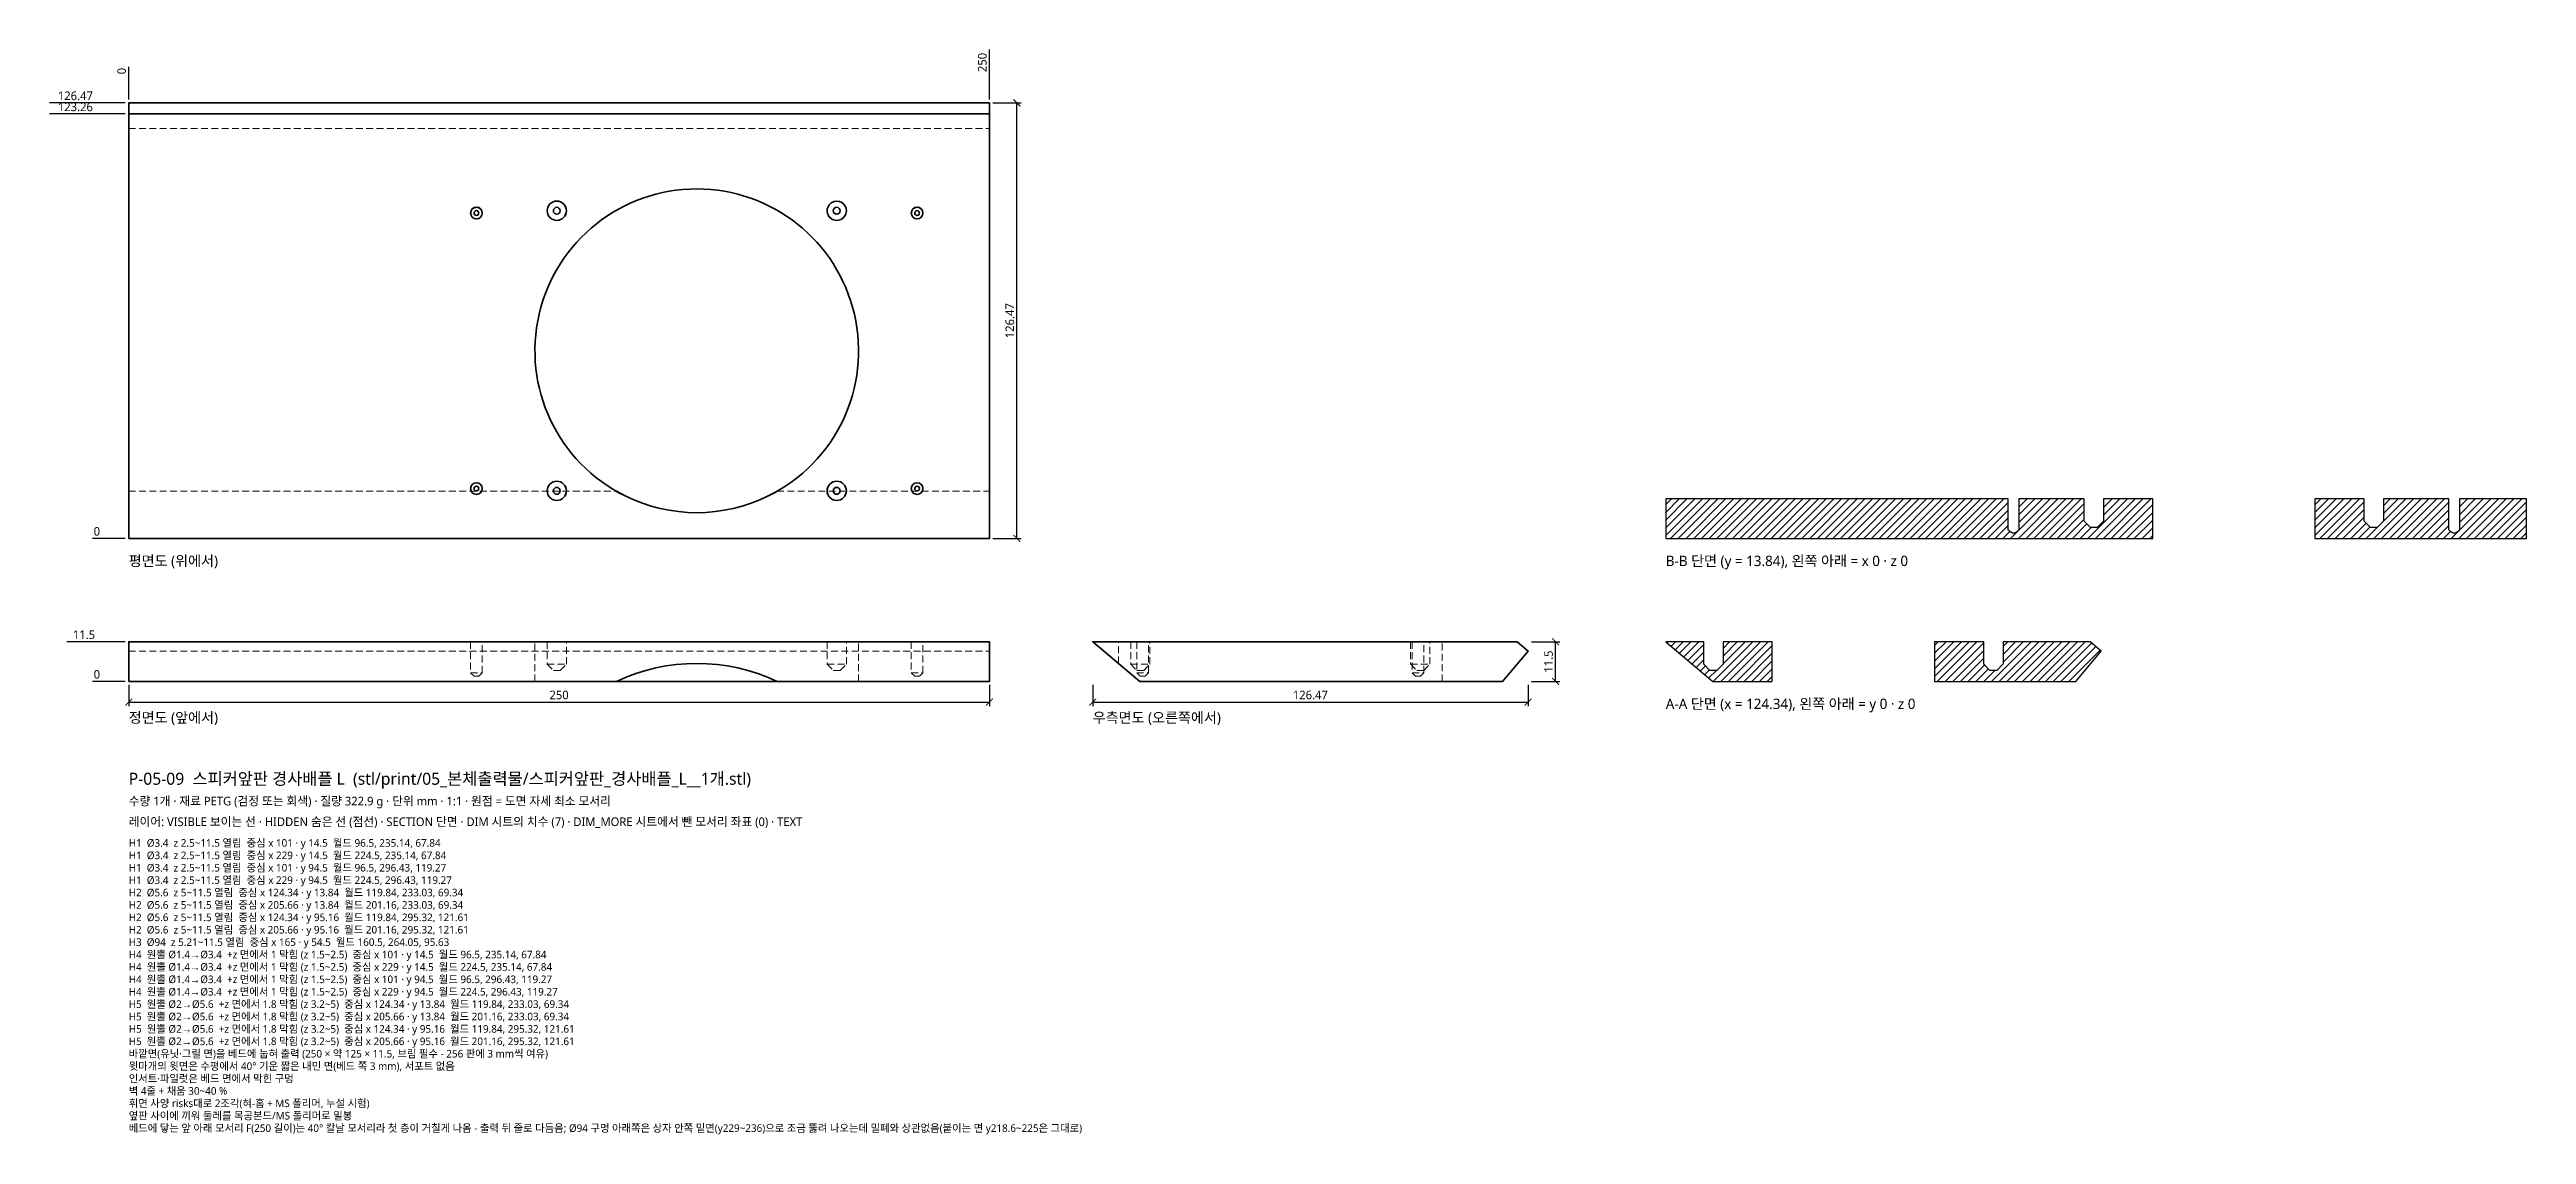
# Model space of a CAD drawing. Header units: millimetres. Extents: x -23 to 696, y -132 to 183.
import ezdxf

# ---------------------------------------------------------------- set-up
doc = ezdxf.new("R2010")
doc.units = ezdxf.units.MM
doc.linetypes.add('HIDDEN', pattern=[3, 2, -1])
for name, color, linetype, lineweight in [('DIM', 4, 'CONTINUOUS', 13), ('HIDDEN', 8, 'HIDDEN', 18), ('SECTION', 5, 'CONTINUOUS', 25), ('TEXT', 7, 'CONTINUOUS', 18), ('VISIBLE', 7, 'CONTINUOUS', 35)]:
    doc.layers.add(name, color=color, linetype=linetype, lineweight=lineweight)
doc.styles.add('KR', font='malgun.ttf')
doc.dimstyles.new('TOCCATA', dxfattribs={"dimtxt": 2.5, "dimasz": 2, "dimexe": 1.2, "dimexo": 1, "dimgap": 0.8, "dimtad": 1, "dimdsep": 46, "dimtxsty": 'KR', "dimblk": 'ARCHTICK', "dimcen": 2.5, "dimazin": 3, "dimtfac": 0.5, "dimtmove": 2, "dimatfit": 3})

# ---------------------------------------------------------------- blocks, each defined once
blk = doc.blocks.new('_ARCHTICK')
at = {"color": 0, "linetype": 'BYBLOCK', "const_width": 0.15}
blk.add_lwpolyline([(-0.5, -0.5), (0.5, 0.5)], dxfattribs=at)

msp = doc.modelspace()

# ---------------------------------------------------------------- hatches: boundary and pattern name
at = {"layer": 'SECTION'}
h = msp.add_hatch(dxfattribs=at)
h.set_pattern_fill('ANSI31', scale=0.5)
h.paths.add_polyline_path([(587.9, 53), (573.611, 53), (573.611, 46.5), (573.601, 46.5), (571.811, 44.7), (569.813, 44.7), (568.026, 46.5), (568.016, 46.5), (568.016, 53), (549.035, 53), (549.035, 44), (549.025, 44), (548.418, 43.46), (548.097, 43.213), (547.881, 43.078), (547.714, 43.004), (547.699, 43), (547.246, 43), (547.146, 43.035), (546.959, 43.136), (546.701, 43.316), (546.28, 43.667), (545.923, 44), (545.912, 44), (545.912, 53), (446.469, 53), (446.469, 41.5), (587.9, 41.5)])
h.paths.add_polyline_path([(696.469, 53), (677.035, 53), (677.035, 44), (677.025, 44), (676.418, 43.46), (676.097, 43.213), (675.881, 43.078), (675.714, 43.004), (675.699, 43), (675.246, 43), (675.146, 43.035), (674.959, 43.136), (674.701, 43.316), (674.28, 43.667), (673.923, 44), (673.912, 44), (673.912, 53), (654.928, 53), (654.928, 46.5), (654.918, 46.5), (653.128, 44.7), (651.13, 44.7), (649.343, 46.5), (649.333, 46.5), (649.333, 53), (635.039, 53), (635.039, 41.5), (696.469, 41.5)])
h = msp.add_hatch(dxfattribs=at)
h.set_pattern_fill('ANSI31', scale=0.5)
h.paths.add_polyline_path([(477.4, 11.5), (463.107, 11.5), (463.107, 5), (463.097, 5), (461.309, 3.2), (459.312, 3.2), (457.525, 5), (457.515, 5), (457.515, 11.5), (446.469, 11.5), (460.175, 0), (477.4, 0)])
h.paths.add_polyline_path([(572.939, 8.81), (569.732, 11.5), (544.424, 11.5), (544.424, 5), (544.414, 5), (542.627, 3.2), (540.629, 3.2), (538.842, 5), (538.832, 5), (538.832, 11.5), (524.539, 11.5), (524.539, 0), (565.547, 0)])

# ---------------------------------------------------------------- linework, layer by layer
at = {"layer": 'HIDDEN'}
for points in [[(0, 160.577), (250, 160.577)], [(0, 55.205), (141.671, 55.205)], [(188.329, 55.205), (250, 55.205)], [(0, 8.81), (250, 8.81)], [(99.309, 11.5), (99.309, 2.5), (102.7, 2.5), (102.7, 11.5)], [(118, 0), (118, 11.5)], [(121.547, 11.5), (121.547, 5), (127.141, 5), (127.141, 11.5)], [(202.864, 11.5), (202.864, 5), (208.459, 5), (208.459, 11.5)], [(212, 0), (212, 11.5)], [(227.309, 11.5), (227.309, 2.5), (230.7, 2.5), (230.7, 11.5)], [(287.5, 5.207), (287.5, 11.5)], [(291.043, 11.5), (291.043, 5), (296.64, 5), (296.64, 11.5)], [(292.802, 11.5), (292.802, 2.5), (296.198, 2.5), (296.198, 11.5)], [(372.36, 11.5), (372.36, 5), (377.957, 5), (377.957, 11.5)], [(372.802, 11.5), (372.802, 2.5), (376.198, 2.5), (376.198, 11.5)], [(381.5, 0), (381.5, 11.5)], [(99.319, 2.5), (100.304, 1.5), (101.7, 1.5), (102.69, 2.5)], [(121.557, 5), (123.343, 3.2), (125.341, 3.2), (127.131, 5)], [(202.874, 5), (204.661, 3.2), (206.659, 3.2), (208.449, 5)], [(227.319, 2.5), (228.304, 1.5), (229.7, 1.5), (230.69, 2.5)], [(291.053, 5), (292.842, 3.2), (294.841, 3.2), (296.63, 5)], [(292.812, 2.5), (293.801, 1.5), (295.199, 1.5), (296.188, 2.5)], [(372.37, 5), (374.159, 3.2), (376.158, 3.2), (377.947, 5)], [(372.812, 2.5), (373.801, 1.5), (375.199, 1.5), (376.188, 2.5)]]:
    msp.add_lwpolyline(points, dxfattribs=at)
at = {"layer": 'SECTION'}
for points in [[(587.9, 53), (573.611, 53), (573.611, 46.5), (573.601, 46.5), (571.811, 44.7), (569.813, 44.7), (568.026, 46.5), (568.016, 46.5), (568.016, 53), (549.035, 53), (549.035, 44), (549.025, 44), (548.418, 43.46), (548.097, 43.213), (547.881, 43.078), (547.714, 43.004), (547.699, 43), (547.246, 43), (547.146, 43.035), (546.959, 43.136), (546.701, 43.316), (546.28, 43.667), (545.923, 44), (545.912, 44), (545.912, 53), (446.469, 53), (446.469, 41.5), (587.9, 41.5)], [(696.469, 53), (677.035, 53), (677.035, 44), (677.025, 44), (676.418, 43.46), (676.097, 43.213), (675.881, 43.078), (675.714, 43.004), (675.699, 43), (675.246, 43), (675.146, 43.035), (674.959, 43.136), (674.701, 43.316), (674.28, 43.667), (673.923, 44), (673.912, 44), (673.912, 53), (654.928, 53), (654.928, 46.5), (654.918, 46.5), (653.128, 44.7), (651.13, 44.7), (649.343, 46.5), (649.333, 46.5), (649.333, 53), (635.039, 53), (635.039, 41.5), (696.469, 41.5)], [(477.4, 11.5), (463.107, 11.5), (463.107, 5), (463.097, 5), (461.309, 3.2), (459.312, 3.2), (457.525, 5), (457.515, 5), (457.515, 11.5), (446.469, 11.5), (460.175, 0), (477.4, 0)], [(572.939, 8.81), (569.732, 11.5), (544.424, 11.5), (544.424, 5), (544.414, 5), (542.627, 3.2), (540.629, 3.2), (538.842, 5), (538.832, 5), (538.832, 11.5), (524.539, 11.5), (524.539, 0), (565.547, 0)]]:
    msp.add_lwpolyline(points, close=True, dxfattribs=at)
at = {"layer": 'VISIBLE'}
for points in [[(0, 41.5), (0, 167.969), (250, 167.969), (250, 41.5), (0, 41.5)], [(0, 164.763), (250, 164.763)], [(203.479, 138.411), (203.713, 138.668)], [(203.709, 138.669), (203.971, 138.893), (204.26, 139.081)], [(203.716, 138.662), (203.977, 138.885)], [(206.588, 134.021), (206.905, 134.155)], [(144.212, 53.847), (141.671, 55.205)], [(185.788, 53.847), (188.329, 55.205)], [(0, 0), (0, 11.5), (250, 11.5), (250, 0), (0, 0)], [(293.705, 0), (280, 11.5), (403.263, 11.5), (406.469, 8.81), (399.077, 0), (293.705, 0)]]:
    msp.add_lwpolyline(points, dxfattribs=at)
for centre, radius in [((101, 136), 1.7), ((101, 136), 1.69), ((101, 136), 0.7), ((124.341, 136.659), 2.8), ((124.341, 136.659), 2.79), ((124.341, 136.659), 1), ((205.659, 136.659), 1), ((229, 136), 1.7), ((229, 136), 1.69), ((229, 136), 0.7), ((101, 56), 1.7), ((101, 56), 1.69), ((124.341, 55.341), 2.8), ((124.341, 55.341), 2.79), ((205.659, 55.341), 2.8), ((205.659, 55.341), 2.79), ((229, 56), 1.7), ((229, 56), 1.69), ((101, 56), 0.7), ((124.341, 55.341), 1), ((205.659, 55.341), 1), ((229, 56), 0.7)]:
    msp.add_circle(centre, radius, dxfattribs=at)
for centre, radius, start, end in [((165, 96), 47, -63.750003, -116.249999), ((205.659, 136.659), 2.8, 141.176392, -70.588208), ((205.659, 136.659), 2.79, 141.176519, -70.588323), ((205.659, 136.659), 2.8, -63.52942, 120.000009), ((205.659, 136.659), 2.79, -63.529527, 120.000037), ((165, 96), 47, -116.249987, -63.750013), ((165, -49.726), 54.944, 64.866553, 115.133447)]:
    msp.add_arc(centre, radius, start, end, dxfattribs=at)

# ---------------------------------------------------------------- texts
at = {"layer": 'TEXT', "style": 'KR'}
for s, height, p in [('평면도 (위에서)', 3, (0, 33.5)), ('B-B 단면 (y = 13.84), 왼쪽 아래 = x 0 · z 0', 3, (446.469, 33.5)), ('A-A 단면 (x = 124.34), 왼쪽 아래 = y 0 · z 0', 3, (446.469, -8)), ('정면도 (앞에서)', 3, (0, -12)), ('우측면도 (오른쪽에서)', 3, (280, -12)), ('P-05-09  스피커앞판 경사배플 L  (stl/print/05_본체출력물/스피커앞판_경사배플_L__1개.stl)', 3.5, (0, -30)), ('수량 1개 · 재료 PETG (검정 또는 회색) · 질량 322.9 g · 단위 mm · 1:1 · 원점 = 도면 자세 최소 모서리', 2.5, (0, -36)), ('레이어: VISIBLE 보이는 선 · HIDDEN 숨은 선 (점선) · SECTION 단면 · DIM 시트의 치수 (7) · DIM_MORE 시트에서 뺀 모서리 좌표 (0) · TEXT', 2.5, (0, -42)), ('H1  Ø3.4  z 2.5~11.5 열림  중심 x 101 · y 14.5  월드 96.5, 235.14, 67.84', 2.2, (0, -48)), ('H1  Ø3.4  z 2.5~11.5 열림  중심 x 229 · y 14.5  월드 224.5, 235.14, 67.84', 2.2, (0, -51.6)), ('H1  Ø3.4  z 2.5~11.5 열림  중심 x 101 · y 94.5  월드 96.5, 296.43, 119.27', 2.2, (0, -55.2)), ('H1  Ø3.4  z 2.5~11.5 열림  중심 x 229 · y 94.5  월드 224.5, 296.43, 119.27', 2.2, (0, -58.8)), ('H2  Ø5.6  z 5~11.5 열림  중심 x 124.34 · y 13.84  월드 119.84, 233.03, 69.34', 2.2, (0, -62.4)), ('H2  Ø5.6  z 5~11.5 열림  중심 x 205.66 · y 13.84  월드 201.16, 233.03, 69.34', 2.2, (0, -66)), ('H2  Ø5.6  z 5~11.5 열림  중심 x 124.34 · y 95.16  월드 119.84, 295.32, 121.61', 2.2, (0, -69.6)), ('H2  Ø5.6  z 5~11.5 열림  중심 x 205.66 · y 95.16  월드 201.16, 295.32, 121.61', 2.2, (0, -73.2)), ('H3  Ø94  z 5.21~11.5 열림  중심 x 165 · y 54.5  월드 160.5, 264.05, 95.63', 2.2, (0, -76.8)), ('H4  원뿔 Ø1.4→Ø3.4  +z 면에서 1 막힘 (z 1.5~2.5)  중심 x 101 · y 14.5  월드 96.5, 235.14, 67.84', 2.2, (0, -80.4)), ('H4  원뿔 Ø1.4→Ø3.4  +z 면에서 1 막힘 (z 1.5~2.5)  중심 x 229 · y 14.5  월드 224.5, 235.14, 67.84', 2.2, (0, -84)), ('H4  원뿔 Ø1.4→Ø3.4  +z 면에서 1 막힘 (z 1.5~2.5)  중심 x 101 · y 94.5  월드 96.5, 296.43, 119.27', 2.2, (0, -87.6)), ('H4  원뿔 Ø1.4→Ø3.4  +z 면에서 1 막힘 (z 1.5~2.5)  중심 x 229 · y 94.5  월드 224.5, 296.43, 119.27', 2.2, (0, -91.2)), ('H5  원뿔 Ø2→Ø5.6  +z 면에서 1.8 막힘 (z 3.2~5)  중심 x 124.34 · y 13.84  월드 119.84, 233.03, 69.34', 2.2, (0, -94.8)), ('H5  원뿔 Ø2→Ø5.6  +z 면에서 1.8 막힘 (z 3.2~5)  중심 x 205.66 · y 13.84  월드 201.16, 233.03, 69.34', 2.2, (0, -98.4)), ('H5  원뿔 Ø2→Ø5.6  +z 면에서 1.8 막힘 (z 3.2~5)  중심 x 124.34 · y 95.16  월드 119.84, 295.32, 121.61', 2.2, (0, -102)), ('바깥면(유닛·그릴 면)을 베드에 눕혀 출력 (250 × 약 125 × 11.5, 브림 필수 - 256 판에 3 mm씩 여유)', 2.2, (0, -109.2)), ('H5  원뿔 Ø2→Ø5.6  +z 면에서 1.8 막힘 (z 3.2~5)  중심 x 205.66 · y 95.16  월드 201.16, 295.32, 121.61', 2.2, (0, -105.6)), ('윗마개의 윗면은 수평에서 40° 기운 짧은 내민 면(베드 쪽 3 mm), 서포트 없음', 2.2, (0, -112.8)), ('인서트·파일럿은 베드 면에서 막힌 구멍', 2.2, (0, -116.4)), ('휘면 사양 risks대로 2조각(혀-홈 + MS 폴리머, 누설 시험)', 2.2, (0, -123.6)), ('벽 4줄 + 채움 30~40 %', 2.2, (0, -120)), ('옆판 사이에 끼워 둘레를 목공본드/MS 폴리머로 밀봉', 2.2, (0, -127.2)), ('베드에 닿는 앞 아래 모서리 F(250 길이)는 40° 칼날 모서리라 첫 층이 거칠게 나옴 - 출력 뒤 줄로 다듬음; Ø94 구멍 아래쪽은 상자 안쪽 밑면(y229~236)으로 조금 뚫려 나오는데 밀폐와 상관없음(붙이는 면 y218.6~225은 그대로)', 2.2, (0, -130.8))]:
    msp.add_text(s, height=height, dxfattribs=at).set_placement(p)

# ---------------------------------------------------------------- dimensions: what is measured, and where the dimension line sits
at = {"layer": 'DIM'}
for feature_location, offset, dtype, origin in [((250, 167.969), (0, 8), 1, (0, 41.5)), ((0, 167.969390869), (0, 8), 1, (0, 41.5)), ((0, 167.97), (-8, 0), 0, (0, 41.5)), ((0, 164.76), (-8, 0), 0, (0, 41.5)), ((0, 41.5), (-8, 0), 0, (0, 41.5)), ((0, 11.5), (-8, 0), 0, (0, 0)), ((0, 0), (-8, 0), 0, (0, 0))]:
    msp.add_ordinate_dim(feature_location=feature_location, offset=offset, dtype=dtype, origin=origin, dimstyle='TOCCATA', dxfattribs=at).render()
for base, p1, p2 in [((258, 41.5), (250, 41.5), (250, 167.969)), ((414.469, 0), (406.469, 0), (406.469, 11.5))]:
    msp.add_linear_dim(base=base, p1=p1, p2=p2, angle=90, dimstyle='TOCCATA', dxfattribs=at).render()
for base, p1, p2 in [((0, -6), (0, 0), (250, 0)), ((280, -6), (280, 0), (406.469, 0))]:
    msp.add_linear_dim(base=base, p1=p1, p2=p2, dimstyle='TOCCATA', dxfattribs=at).render()

doc.saveas('drawing.dxf')
